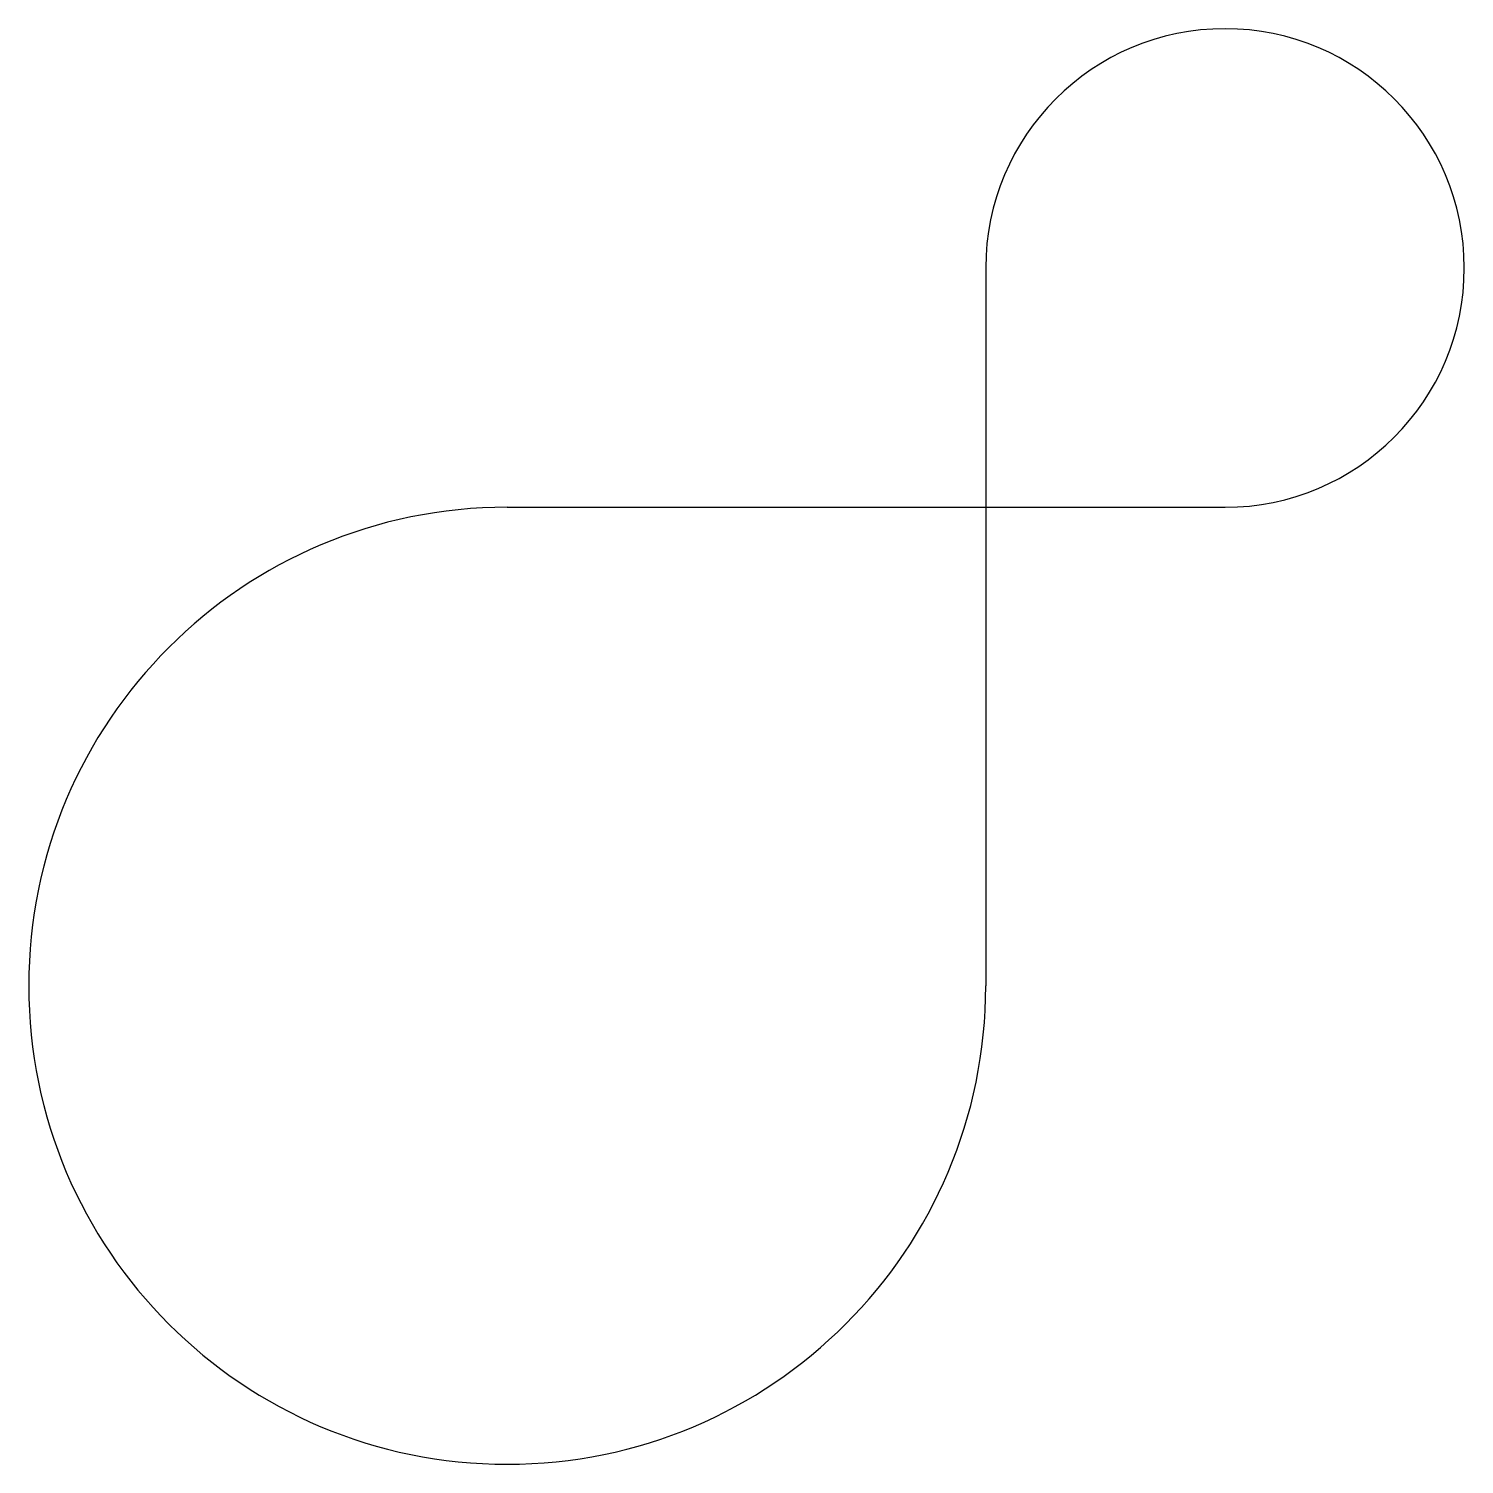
# Model space of a CAD drawing. Header units: millimetres. Extents: x -125 to 250, y -250 to 125.
import ezdxf

# ---------------------------------------------------------------- set-up
doc = ezdxf.new("R2010")
doc.units = ezdxf.units.MM

msp = doc.modelspace()

# ---------------------------------------------------------------- linework, layer by layer
for p, q in [((125, 62.5), (125, -125)), ((0, 0), (187.5, 0))]:
    msp.add_line(p, q)
for centre, radius, start, end in [((187.5, 62.5), 62.5, 270, 180), ((0, -125), 125, 90, 0)]:
    msp.add_arc(centre, radius, start, end)

doc.saveas('drawing.dxf')
